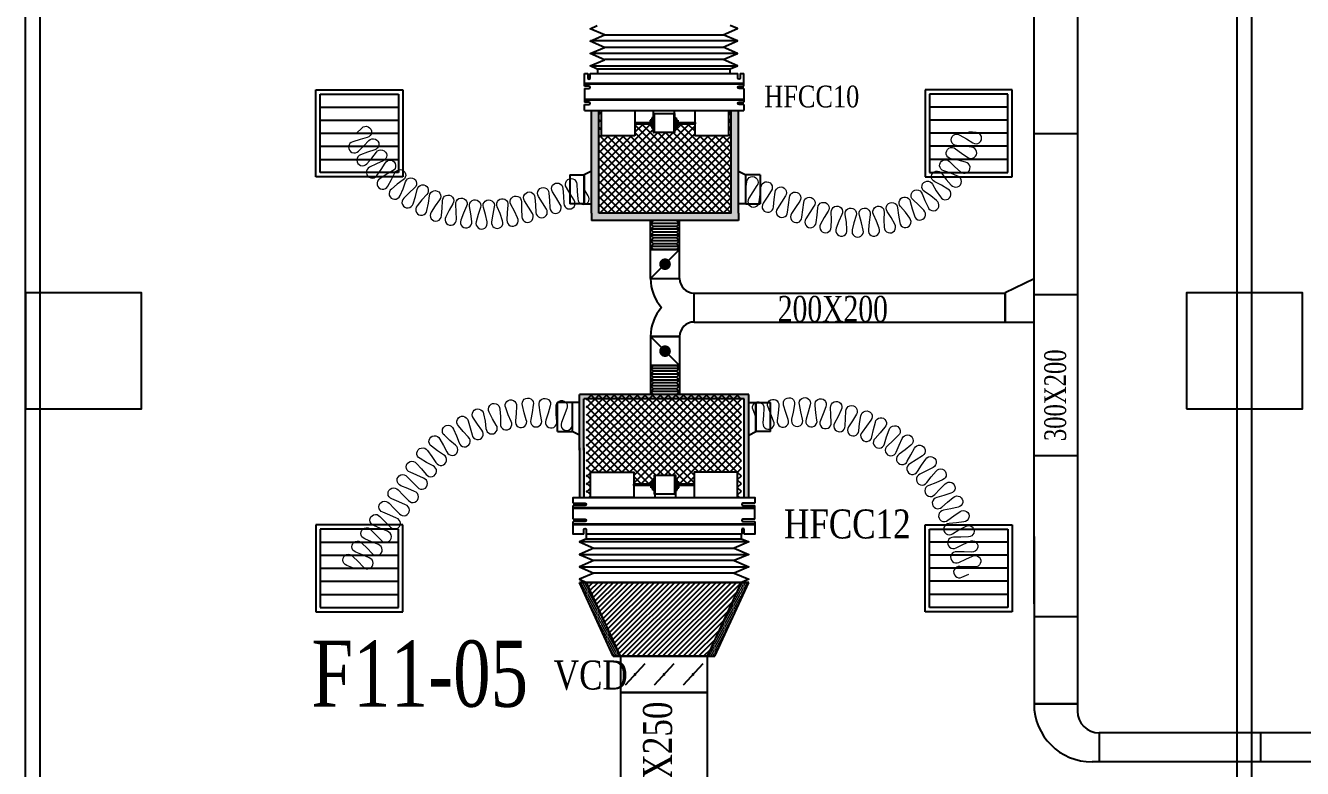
# Model space of a CAD drawing. Header units: metres. Extents: x 352651 to 1421851, y -87441 to -24441.
# Drawn here: x 1269283 to 1278083, y -67817 to -62693 of the extents above; entities that cross this region are included whole.
import ezdxf
from ezdxf.enums import TextEntityAlignment as Align

# ---------------------------------------------------------------- set-up
doc = ezdxf.new("R2010")
doc.units = ezdxf.units.M
doc.header["$LTSCALE"] = 300
doc.header["$MEASUREMENT"] = 0
for name, color, linetype in [('bat noi mem', 4, 'CONTINUOUS'), ('CUA', 8, 'CONTINUOUS'), ('CUAGIO', 2, 'CONTINUOUS'), ('KT', 1, 'CONTINUOUS'), ('thiet bi', 11, 'CONTINUOUS'), ('vach', 6, 'CONTINUOUS')]:
    doc.layers.add(name, color=color, linetype=linetype)
doc.layers.add('noi mem', color=5, linetype='BATTING', lineweight=0)
doc.styles.add('PHU', font='vntimeh.shx', dxfattribs={"width": 0.8})
doc.styles.add('ROMANS', font='romans.shx', dxfattribs={"width": 0.75, "bigfont": 'romancvn.shx'})
doc.linetypes.add('BATTING', pattern='A,0.0001,-0.1,[134,ltypeshp.shx,S=0.1,R=0,X=-0.1,Y=0],-0.2,[134,ltypeshp.shx,S=0.1,R=180,X=0.1,Y=0],-0.1', length=0.4001)
pattern_1 = [(0, (812496.703, 218741.523), (6.25, -12.5), [0, -12.5])]

# ---------------------------------------------------------------- blocks, each defined once
blk = doc.blocks.new('SAG')
at = {"layer": 'CUAGIO'}
for p, q in [((-300, 300), (-300, -300)), ((300, 300), (-300, 300)), ((300, -300), (300, 300)), ((-300, -300), (300, -300))]:
    blk.add_line(p, q, dxfattribs=at)
at = {"layer": 'CUAGIO', "color": 8}
for p, q in [((-270, 270), (-270, -270)), ((270, 270), (-270, 270)), ((-180, -270), (-180, 270)), ((-90, -270), (-90, 270)), ((0, -270), (0, 270)), ((90, -270), (90, 270)), ((180, -270), (180, 270)), ((270, -270), (270, 270)), ((-270, -270), (270, -270))]:
    blk.add_line(p, q, dxfattribs=at)
blk = doc.blocks.new('cot1')
at = {"layer": 'vach'}
blk.add_lwpolyline([(-400, -400), (400, -400), (400, 400), (-400, 400)], close=True, dxfattribs=at)
blk = doc.blocks.new('bac noi mem')
at = {"layer": 'bat noi mem'}
for p, q in [((493886.7, -64673), (493866.7, -64693)), ((494046.7, -64673), (493886.7, -64673)), ((494046.7, -64673), (494066.7, -64693)), ((494066.7, -64693), (493866.7, -64693)), ((493866.7, -64693), (493886.7, -64713)), ((493886.7, -64713), (493866.7, -64733)), ((494066.7, -64733), (493866.7, -64733)), ((493866.7, -64733), (493886.7, -64753)), ((493886.7, -64753), (493866.7, -64773)), ((494046.7, -64713), (493886.7, -64713)), ((494046.7, -64753), (493886.7, -64753)), ((494066.7, -64693), (494046.7, -64713)), ((494046.7, -64713), (494066.7, -64733)), ((494066.7, -64733), (494046.7, -64753)), ((494046.7, -64753), (494066.7, -64773)), ((494066.7, -64773), (493866.7, -64773)), ((493866.7, -64773), (493886.7, -64793)), ((493886.7, -64793), (493866.7, -64813)), ((494066.7, -64813), (493866.7, -64813)), ((493866.7, -64813), (493886.7, -64833)), ((493886.7, -64833), (493866.7, -64853)), ((494066.7, -64853), (493866.7, -64853)), ((493866.7, -64853), (493886.7, -64873)), ((494046.7, -64793), (493886.7, -64793)), ((494046.7, -64833), (493886.7, -64833)), ((494066.7, -64773), (494046.7, -64793)), ((494046.7, -64793), (494066.7, -64813)), ((494066.7, -64813), (494046.7, -64833)), ((494046.7, -64833), (494066.7, -64853)), ((494066.7, -64853), (494046.7, -64873)), ((494046.7, -64873), (493886.7, -64873))]:
    blk.add_line(p, q, dxfattribs=at)

msp = doc.modelspace()

# ---------------------------------------------------------------- hatches: boundary and pattern name
at = {"layer": 'CUAGIO'}
h = msp.add_hatch(dxfattribs=at)
h.set_pattern_fill('DOTS', color=2, scale=200, style=0)
h.set_pattern_definition([(0, (700578.143, -6445.683), (6.25, 12.5), [0, -12.5])])
h.paths.add_polyline_path([(1274147.2, -63988.2), (1273233.6, -63988.2), (1273233.6, -63278.2), (1273183.6, -63278.2), (1273183.6, -63988.2), (1273183.6, -64038.2), (1274197.2, -64038.2), (1274197.2, -63988.2), (1274197.2, -63278.2), (1274147.2, -63278.2)])
at = {"layer": 'CUAGIO', "ltscale": 1.5}
h = msp.add_hatch(dxfattribs=at)
h.set_pattern_fill('ANSI37', color=9, scale=300, style=0)
h.set_pattern_definition([(45, (811404.744, -24928.544), (-26.5165043, 26.5165043), []), (135, (811404.744, -24928.544), (-26.5165043, -26.5165043), [])])
h.paths.add_polyline_path([(1274147.2, -63988.2), (1274147.2, -63278.2), (1274128, -63278.2), (1274128, -63453.2), (1273897.8, -63453.2), (1273897.8, -63370.2), (1273778.2, -63370.2), (1273778.2, -63385.9), (1273767.6, -63385.9), (1273767.6, -63401.7), (1273757.7, -63401.7), (1273757.7, -63426.6, -1), (1273751.3, -63428.7), (1273615.1, -63428.7, -1), (1273608.6, -63426.6), (1273608.6, -63401.7), (1273598.7, -63401.7), (1273598.7, -63385.9), (1273588.2, -63385.9), (1273588.2, -63370.2), (1273482.9, -63370.2), (1273482.9, -63453.2), (1273252.7, -63453.2), (1273252.7, -63278.2), (1273233.6, -63278.2), (1273233.6, -63988.2)])
at = {"layer": 'CUAGIO'}
h = msp.add_hatch(dxfattribs=at)
h.set_pattern_fill('DOTS', color=256, scale=200, style=0)
h.set_pattern_definition([(0, (438742.909, -5173.65), (6.25, -12.5), [0, -12.5])])
h.paths.add_polyline_path([(1274266.7, -65948.1), (1274236.7, -65948.1), (1274236.7, -65268.1), (1273129.7, -65268.1), (1273129.7, -65620.8), (1273129.7, -65948.1), (1273099.7, -65948.1), (1273099.7, -65605.8), (1273099.7, -65238.1), (1274266.7, -65238.1)])
at = {"layer": 'CUAGIO', "ltscale": 1.5}
h = msp.add_hatch(dxfattribs=at)
h.set_pattern_fill('ANSI37', color=9, scale=300, angle=360, style=0)
h.set_pattern_definition([(315, (806304.744, -112097.743), (-26.5165043, -26.5165043), []), (225, (806304.744, -112097.743), (-26.5165043, 26.5165043), [])])
h.paths.add_polyline_path([(1274216.7, -65238.1), (1274216.7, -65948.1), (1274190.6, -65948.1), (1274190.6, -65773.1), (1273890.6, -65773.1), (1273890.6, -65856.1), (1273785.4, -65856.1), (1273785.4, -65840.4), (1273774.8, -65840.4), (1273774.8, -65824.6), (1273764.9, -65824.6), (1273764.9, -65799.7, 1), (1273758.5, -65797.6), (1273622.3, -65797.6, 1), (1273615.8, -65799.7), (1273615.8, -65824.6), (1273605.9, -65824.6), (1273605.9, -65840.4), (1273595.4, -65840.4), (1273595.4, -65856.1), (1273475.7, -65856.1), (1273475.7, -65773.1), (1273175.7, -65773.1), (1273175.7, -65948.1), (1273149.7, -65948.1), (1273149.7, -65605.8), (1273149.7, -65238.1)])
at = {"layer": 'CUAGIO'}
h = msp.add_hatch(dxfattribs=at)
h.set_pattern_fill('DOTS', color=256, scale=200, style=0)
h.set_pattern_definition(pattern_1)
h.paths.add_polyline_path([(1273149.7, -66533.6), (1273099.7, -66533.6), (1273333.2, -67043.6), (1273383.2, -67043.6)])
h = msp.add_hatch(dxfattribs=at)
h.set_pattern_fill('ANSI31', color=256, scale=200, style=0)
h.set_pattern_definition([(45, (445500.002, -61396.264), (-17.6776695, 17.6776695), [])])
h.paths.add_polyline_path([(1273983.2, -67043.6), (1273383.2, -67043.6), (1273149.7, -66533.6), (1274216.7, -66533.6)])
h = msp.add_hatch(dxfattribs=at)
h.set_pattern_fill('DOTS', color=256, scale=200, style=0)
h.set_pattern_definition(pattern_1)
h.paths.add_polyline_path([(1273983.2, -67043.6), (1274033.2, -67043.6), (1274266.7, -66533.6), (1274216.7, -66533.6)])

# ---------------------------------------------------------------- linework, layer by layer
at = {"layer": 'bat noi mem'}
for p, q in [((1274190.2, -62799.8), (1273176.2, -62799.8)), ((1273276.2, -62757), (1274090.2, -62757)), ((1274190.2, -62885.5), (1273176.2, -62885.5)), ((1273276.2, -62842.7), (1274090.2, -62842.7)), ((1273176.2, -62971.2), (1274190.2, -62971.2)), ((1274090.2, -62928.4), (1273276.2, -62928.4)), ((1274266.7, -66255), (1273099.7, -66255)), ((1273099.7, -66340.8), (1274266.7, -66340.8)), ((1273199.7, -66297.9), (1274166.7, -66297.9)), ((1273099.7, -66426.5), (1274266.7, -66426.5)), ((1274166.7, -66383.6), (1273199.7, -66383.6)), ((1274166.7, -66469.3), (1273199.7, -66469.3)), ((1273149.7, -66533.6), (1274216.7, -66533.6)), ((1274216.7, -66533.6), (1273149.7, -66533.6))]:
    msp.add_line(p, q, dxfattribs=at)
for points in [[(1273223.4, -62993.9), (1273173.4, -62972.4), (1273273.4, -62929.6), (1273173.4, -62886.7), (1273273.4, -62843.9), (1273173.4, -62801), (1273273.4, -62758.2), (1273173.4, -62715.3), (1273223.4, -62693.9)], [(1274140.2, -62992.7), (1274190.2, -62971.2), (1274090.2, -62928.4), (1274190.2, -62885.5), (1274090.2, -62842.7), (1274190.2, -62799.8), (1274090.2, -62757), (1274190.2, -62714.1), (1274140.2, -62692.7)], [(1273149.7, -66233.6), (1273099.7, -66255), (1273199.7, -66297.9), (1273099.7, -66340.8), (1273199.7, -66383.6), (1273099.7, -66426.5), (1273199.7, -66469.3), (1273099.7, -66512.2), (1273149.7, -66533.6)], [(1274216.7, -66233.6), (1274266.7, -66255), (1274166.7, -66297.9), (1274266.7, -66340.8), (1274166.7, -66383.6), (1274266.7, -66426.5), (1274166.7, -66469.3), (1274266.7, -66512.2), (1274216.7, -66533.6)]]:
    msp.add_lwpolyline(points, dxfattribs=at)
at = {"layer": 'CUA', "linetype": 'Continuous'}
for p, q in [((1269283.2, -72536.2), (1269283.2, -57336.2)), ((1269383.2, -72536.2), (1269383.2, -57336.2)), ((1277633.2, -72536.2), (1277633.2, -59136.2)), ((1277733.2, -72536.2), (1277733.2, -59136.2))]:
    msp.add_line(p, q, dxfattribs=at)
at = {"layer": 'CUAGIO'}
for p, q in [((1273183.6, -63988.2), (1273183.6, -63278.2)), ((1273233.6, -63278.2), (1273233.6, -63278.2)), ((1273233.6, -63988.2), (1273233.6, -63278.2)), ((1274147.2, -63278.2), (1274147.2, -63278.2)), ((1274147.2, -63988.2), (1274147.2, -63278.2)), ((1274197.2, -63988.2), (1274197.2, -63278.2)), ((1273033.9, -63722.9), (1273033.9, -63922.9)), ((1273133.6, -63722.9), (1273133.6, -63922.9)), ((1273133.6, -63922.9), (1273133.6, -63722.9)), ((1273133.6, -63922.9), (1273133.6, -63722.9)), ((1274247.2, -63922.9), (1274247.2, -63722.9)), ((1274247.2, -63922.9), (1274247.2, -63722.9)), ((1274247.2, -63922.9), (1274247.2, -63722.9)), ((1274346.9, -63722.9), (1274346.9, -63922.9)), ((1273133.6, -63922.9), (1273033.9, -63922.9)), ((1274247.2, -63922.9), (1274346.9, -63922.9)), ((1274197.2, -64038.2), (1273183.6, -64038.2)), ((1273590.4, -64438.1), (1273590.4, -64238.2)), ((1273590.4, -64238.2), (1273790.4, -64238.2)), ((1273790.4, -64238.2), (1273590.4, -64438.1)), ((1273790.4, -64438.1), (1273790.4, -64238.2)), ((1273590.4, -64438.1), (1273790.4, -64438.1)), ((1273590.4, -64438.1), (1273790.4, -64438.1)), ((1276033.4, -64534.9), (1276233.2, -64438.1)), ((1276033.4, -64738.1), (1276033.4, -64534.9)), ((1273590.4, -64838.1), (1273590.4, -65238.1)), ((1273790.4, -65038.1), (1273590.4, -64838.1)), ((1273790.4, -64838.1), (1273590.4, -64838.1)), ((1273790.4, -64838.1), (1273590.4, -64838.1)), ((1273590.4, -64838.1), (1273790.4, -64838.1)), ((1273590.4, -65038.1), (1273790.4, -65038.1)), ((1272950, -65492), (1272950, -65292)), ((1273049.7, -65292), (1272950, -65292)), ((1273049.7, -65292), (1273049.7, -65492)), ((1273049.7, -65292), (1273049.7, -65492)), ((1273049.7, -65292), (1273049.7, -65492)), ((1273099.7, -65620.8), (1273099.7, -65238.1)), ((1273129.7, -65620.8), (1273129.7, -65268.1)), ((1274316.7, -65492), (1274316.7, -65292)), ((1274316.7, -65292), (1274316.7, -65492)), ((1274316.7, -65292), (1274316.7, -65492)), ((1274316.7, -65292), (1274416.4, -65292)), ((1274416.4, -65492), (1274416.4, -65292)), ((1273099.7, -65605.8), (1273099.7, -65948.1)), ((1273129.7, -65605.8), (1273129.7, -65948.1)), ((1274266.7, -66533.6), (1273099.7, -66533.6)), ((1273333.2, -67043.6), (1273099.7, -66533.6)), ((1273099.7, -66533.6), (1274266.7, -66533.6)), ((1273149.7, -66533.6), (1274216.7, -66533.6)), ((1274216.7, -66533.6), (1273149.7, -66533.6)), ((1273383.2, -67043.6), (1273149.7, -66533.6)), ((1273983.2, -67043.6), (1274216.7, -66533.6)), ((1274033.2, -67043.6), (1274266.7, -66533.6)), ((1273383.2, -67043.6), (1273333.2, -67043.6)), ((1273333.2, -67043.6), (1274033.2, -67043.6)), ((1273383.2, -67043.6), (1273333.2, -67043.6)), ((1273983.2, -67043.6), (1274033.2, -67043.6)), ((1273983.2, -67043.6), (1274033.2, -67043.6)), ((1273550.1, -67094.3), (1273416.2, -67242.9)), ((1273750.1, -67094.3), (1273616.2, -67242.9)), ((1273950.1, -67094.3), (1273816.2, -67242.9)), ((1273983.2, -67293.6), (1273383.2, -67293.6)), ((1273983.2, -67293.6), (1273383.2, -67293.6)), ((1281690.4, -67571.9), (1276683.2, -67571.9))]:
    msp.add_line(p, q, dxfattribs=at)
at = {"layer": 'CUAGIO', "color": 2}
for p, q in [((1273183.6, -63988.2), (1273183.6, -64038.2)), ((1274147.2, -63988.2), (1273233.6, -63988.2)), ((1273590.4, -64238.2), (1273590.4, -64038.2)), ((1273790.4, -64238.2), (1273790.4, -64038.2)), ((1274197.2, -63988.2), (1274197.2, -64038.2)), ((1273890.4, -64738.1), (1273890.4, -64538.1)), ((1273790.4, -64838.1), (1273590.4, -64838.1)), ((1273790.4, -64838.1), (1273790.4, -65238.1)), ((1273790.4, -65038.1), (1273590.4, -65038.1)), ((1274266.7, -65238.1), (1273099.7, -65238.1)), ((1274236.7, -65268.1), (1273129.7, -65268.1)), ((1274236.7, -65948.1), (1274236.7, -65268.1)), ((1274266.7, -65948.1), (1274266.7, -65238.1))]:
    msp.add_line(p, q, dxfattribs=at)
at = {"layer": 'CUAGIO'}
for points in [[(1273183.6, -63697.6), (1273133.6, -63722.9)], [(1274197.2, -63697.6), (1274247.2, -63722.9)], [(1273033.9, -63722.9), (1273133.6, -63722.9)], [(1274346.9, -63722.9), (1274247.2, -63722.9)], [(1273133.6, -63922.9), (1273183.6, -63922.9)], [(1274247.2, -63922.9), (1274197.2, -63922.9)], [(1273099.7, -65292), (1273049.7, -65292)], [(1274266.7, -65292), (1274316.7, -65292)], [(1272950, -65492), (1273049.7, -65492)], [(1273099.7, -65517.3), (1273049.7, -65492)], [(1274266.7, -65517.3), (1274316.7, -65492)], [(1274416.4, -65492), (1274316.7, -65492)]]:
    msp.add_lwpolyline(points, dxfattribs=at)
for points, const_width in [([(1273710.4, -64339.1, -1), (1273670.4, -64339.1, -1)], 40), ([(1273710.4, -64939, 1), (1273670.4, -64939, 1)], 40), ([(1273478.2, -67168.6, -1), (1273488.2, -67168.6, -1)], 10), ([(1273678.2, -67168.6, -1), (1273688.2, -67168.6, -1)], 10), ([(1273878.2, -67168.6, -1), (1273888.2, -67168.6, -1)], 10)]:
    msp.add_lwpolyline(points, format="xyb", close=True, dxfattribs=dict(at, const_width=const_width))
msp.add_lwpolyline([(1273383.2, -67293.6), (1273983.2, -67293.6), (1273983.2, -67043.6), (1273383.2, -67043.6)], close=True, dxfattribs=at)
at = {"layer": 'CUAGIO', "color": 2}
msp.add_lwpolyline([(1273383.2, -68403.6), (1273983.2, -68403.6), (1273983.2, -67293.6), (1273383.2, -67293.6)], close=True, dxfattribs=at)
for centre, radius, start, end in [((1273890.4, -64438.1), 300, 180.00001, 221.81033), ((1273890.4, -64438.1), 100, 180.00001, 270), ((1273890.4, -64838.1), 300, 138.1897, 180), ((1273890.4, -64838.1), 100, 90, 180)]:
    msp.add_arc(centre, radius, start, end, dxfattribs=at)
at = {"layer": 'noi mem', "linetype": 'ByBlock', "ltscale": 1.5}
for points in [[(1271563.2, -63436.2), (1271600.1, -63400.3, -1.333333), (1271638, -63465), (1271588.7, -63479.7), (1271539.3, -63494.4, 1.333333), (1271577.2, -63559.1), (1271614.2, -63523.2), (1271649.8, -63486.5, -1.333333), (1271689.5, -63550.2), (1271640.8, -63566), (1271592.5, -63584.8, 1.333333), (1271635.5, -63646.2), (1271669.7, -63607.3), (1271701.3, -63567.1, -1.333333), (1271747.4, -63626.3), (1271700.7, -63647.1), (1271654.6, -63670.8, 1.333333), (1271703.8, -63727.5), (1271733.7, -63685.2), (1271761, -63641.9, -1.333333), (1271813, -63695.8), (1271768.7, -63721.5), (1271725.4, -63749.9, 1.333333), (1271780.3, -63801), (1271805.6, -63755.9), (1271828.1, -63709.9, -1.333333), (1271885.6, -63758.1), (1271844.2, -63788.3), (1271804.1, -63821.1, 1.333333), (1271864, -63866.2), (1271884.5, -63818.6), (1271902.1, -63770.6, -1.333333), (1271964.3, -63812.5), (1271926.3, -63846.8), (1271889.9, -63883.6, 1.333333), (1271954.2, -63922.2), (1271969.6, -63872.7), (1271982, -63823.1, -1.333333), (1272048.2, -63858.3), (1272014.1, -63896.4), (1271981.7, -63936.8, 1.333333), (1272049.7, -63968.4), (1272059.8, -63917.6), (1272067, -63867, -1.333333), (1272136.5, -63895), (1272106.6, -63936.5), (1272078.6, -63980.1, 1.333333), (1272149.6, -64004.4), (1272154.3, -63952.8), (1272156.1, -63901.7, -1.333333), (1272228.2, -63922.2), (1272202.8, -63966.6), (1272179.6, -64012.9, 1.333333), (1272252.7, -64029.7), (1272251.9, -63977.9), (1272248.3, -63926.8, -1.333333), (1272322.2, -63939.7), (1272301.6, -63986.5), (1272283.4, -64035, 1.333333), (1272357.8, -64044), (1272351.7, -63992.5), (1272342.7, -63942.2, -1.333333), (1272417.6, -63947.2), (1272402, -63995.9), (1272388.9, -64046.1, 1.333333), (1272463.9, -64047.2), (1272452.4, -63996.7), (1272438.2, -63947.5, -1.333333), (1272513.2, -63944.7), (1272502.8, -63994.8), (1272495.1, -64046, 1.333333), (1272569.8, -64039.2), (1272553, -63990.2), (1272533.7, -63942.8, -1.333333), (1272608, -63932.1), (1272602.9, -63983), (1272600.6, -64034.8, 1.333333), (1272674.2, -64020.2), (1272652.3, -63973.2), (1272628.2, -63928.1, -1.333333), (1272700.9, -63909.7), (1272701.2, -63960.8), (1272704.2, -64012.5, 1.333333), (1272775.9, -63990.5), (1272749.4, -63946), (1272722.5, -63902.2, -1.333333), (1272793.9, -63879.3), (1272797.4, -63930.6), (1272801, -63982, 1.333333), (1272872.4, -63959.1), (1272845.5, -63915.2), (1272818.5, -63871.4, -1.333333), (1272889.9, -63848.5), (1272893.5, -63899.8), (1272897, -63951.2, 1.333333), (1272968.5, -63928.3), (1272941.5, -63884.4), (1272914.5, -63840.6, -1.333333), (1272985.9, -63817.7), (1272989.5, -63869.1), (1272993.1, -63920.4, 1.333333), (1273064.5, -63897.5), (1273037.5, -63853.7), (1273010.6, -63809.8, -1.333333), (1273082, -63786.9), (1273085.6, -63838.3), (1273089.1, -63889.6, 1.333333), (1273160.5, -63866.7), (1273133.6, -63822.9)], [(1274247.2, -63822.9), (1274253.5, -63772, -1.333333), (1274324, -63797.5), (1274296.2, -63840.6), (1274268.5, -63883.8, 1.333333), (1274339, -63909.3), (1274345.3, -63858.4), (1274351.6, -63807.5, -1.333333), (1274422.1, -63833), (1274394.3, -63876.2), (1274366.5, -63919.3, 1.333333), (1274437.1, -63944.8), (1274443.4, -63893.9), (1274449.7, -63843, -1.333333), (1274520.2, -63868.6), (1274492.4, -63911.7), (1274464.6, -63954.8, 1.333333), (1274535.2, -63980.4), (1274541.5, -63929.5), (1274547.7, -63878.6, -1.333333), (1274618.3, -63904.1), (1274590.5, -63947.2), (1274562.7, -63990.4, 1.333333), (1274633.3, -64015.9), (1274639.6, -63965), (1274645.8, -63914.1, -1.333333), (1274716.4, -63939.6), (1274688.6, -63982.8), (1274660.8, -64025.9, 1.333333), (1274731.4, -64051.4), (1274737.6, -64000.5), (1274743.2, -63949.8, -1.333333), (1274814, -63974.5), (1274786.9, -64017.7), (1274762.4, -64063.2, 1.333333), (1274834.6, -64083.3), (1274837.1, -64031.7), (1274836, -63980.8, -1.333333), (1274909.5, -63996.1), (1274888.2, -64042.3), (1274870, -64090.7, 1.333333), (1274944.3, -64100.9), (1274939.9, -64049.4), (1274931.9, -63999.2, -1.333333), (1275006.7, -64004.3), (1274991.9, -64053), (1274980.4, -64103.4, 1.333333), (1275055.4, -64103.5), (1275044.1, -64053.1), (1275029.4, -64004.4, -1.333333), (1275104.2, -63999.4), (1275096.1, -64049.6), (1275091.5, -64101.1, 1.333333), (1275165.9, -64091.1), (1275147.8, -64042.7), (1275126.7, -63996.4, -1.333333), (1275200.2, -63981.4), (1275198.9, -64032.2), (1275201.3, -64083.9, 1.333333), (1275273.6, -64063.9), (1275249.2, -64018.3), (1275222, -63975.3, -1.333333), (1275292.8, -63950.6), (1275298.4, -64001.1), (1275307.8, -64052, 1.333333), (1275376.7, -64022.5), (1275346.4, -63980.6), (1275313.6, -63941.6, -1.333333), (1275380.4, -63907.5), (1275392.8, -63956.9), (1275408.9, -64006, 1.333333), (1275473.3, -63967.5), (1275437.5, -63930.1), (1275399.9, -63895.9, -1.333333), (1275461.5, -63853.1), (1275480.4, -63900.3), (1275503, -63946.8, 1.333333), (1275561.5, -63899.9), (1275521.1, -63867.7), (1275479.2, -63838.9, -1.333333), (1275534.4, -63788.2), (1275559.5, -63832.4), (1275588.2, -63875.4, 1.333333), (1275639.9, -63821.1), (1275595.4, -63794.6), (1275550, -63771.8, -1.333333), (1275597.9, -63714), (1275628.8, -63754.5), (1275663, -63793.3, 1.333333), (1275706.9, -63732.4), (1275659.3, -63712.2), (1275611.2, -63695.7, -1.333333), (1275650.8, -63632), (1275686.9, -63667.9), (1275726, -63701.7, 1.333333), (1275761.3, -63635.5), (1275711.4, -63621.9), (1275661.5, -63612, -1.333333), (1275692.2, -63543.6), (1275732.7, -63574.3), (1275776.1, -63602.5, 1.333333), (1275802.1, -63532.2), (1275750.8, -63525.4), (1275699.8, -63520.8, -1.333333), (1275723, -63449.4), (1275767, -63475.8), (1275811, -63502.1, 1.333333), (1275834.2, -63430.8), (1275783.2, -63426.2)], [(1271543.2, -66436.2), (1271496.3, -66416.1, -1.333333), (1271538.5, -66354.2), (1271574.4, -66390.4), (1271610.2, -66426.6, 1.333333), (1271652.4, -66364.7), (1271605.5, -66344.6), (1271558.7, -66324.6, -1.333333), (1271600.9, -66262.6), (1271636.7, -66298.8), (1271672.5, -66335.1, 1.333333), (1271714.8, -66273.1), (1271667.9, -66253), (1271621.1, -66233, -1.333333), (1271663.3, -66171), (1271699.1, -66207.2), (1271734.9, -66243.5, 1.333333), (1271777.1, -66181.5), (1271730.3, -66161.4), (1271683.5, -66141.4, -1.333333), (1271725.7, -66079.4), (1271761.5, -66115.7), (1271797.3, -66151.9, 1.333333), (1271839.5, -66089.9), (1271792.7, -66069.9), (1271745.8, -66049.8, -1.333333), (1271788, -65987.8), (1271823.9, -66024.1), (1271859.7, -66060.3, 1.333333), (1271901.9, -65998.3), (1271855, -65978.3), (1271808.2, -65958.2, -1.333333), (1271850.4, -65896.2), (1271886.2, -65932.5), (1271922, -65968.7, 1.333333), (1271964.3, -65906.7), (1271917.4, -65886.7), (1271870.6, -65866.7, -1.333333), (1271912.8, -65804.7), (1271948.6, -65840.9), (1271984.4, -65877.2, 1.333333), (1272026.6, -65815.2), (1271979.8, -65795.1), (1271933, -65774, -1.333333), (1271976.4, -65712.8), (1272011.8, -65749.9), (1272044.5, -65788.5, 1.333333), (1272091.3, -65729.8), (1272046.3, -65706.6), (1272002.2, -65680.3, -1.333333), (1272052.2, -65624.4), (1272083.3, -65665.3), (1272111.4, -65707.3, 1.333333), (1272164.5, -65654.4), (1272122.5, -65626.2), (1272081.7, -65595, -1.333333), (1272137.7, -65545.2), (1272163.9, -65589.3), (1272187, -65634.3, 1.333333), (1272245.8, -65587.7), (1272207.3, -65554.9), (1272170.3, -65519.4, -1.333333), (1272231.6, -65476.2), (1272252.6, -65523.1), (1272270.5, -65570.4, 1.333333), (1272334.2, -65530.8), (1272299.6, -65493.8), (1272266.9, -65454.3, -1.333333), (1272332.8, -65418.4), (1272348.3, -65467.3), (1272360.6, -65516.3, 1.333333), (1272428.4, -65484.3), (1272398.4, -65443.6), (1272370.3, -65400.6, -1.333333), (1272439.8, -65372.4), (1272449.7, -65422.8), (1272456.4, -65472.9, 1.333333), (1272527.4, -65448.8), (1272502.1, -65405), (1272479.2, -65359, -1.333333), (1272551.5, -65338.9), (1272555.5, -65390.1), (1272556.5, -65440.7, 1.333333), (1272629.8, -65424.8), (1272609.6, -65378.4), (1272592.1, -65330.1, -1.333333), (1272666.2, -65318.4), (1272664.4, -65369.7), (1272659.6, -65420, 1.333333), (1272734.2, -65412.6), (1272719.5, -65364.2), (1272707.5, -65314.2, -1.333333), (1272782.5, -65311), (1272774.8, -65361.8), (1272764.3, -65411.3, 1.333333), (1272839.3, -65412.3), (1272830.2, -65362.6), (1272824, -65311.6, -1.333333), (1272898.8, -65316.9), (1272885.5, -65366.5), (1272869.4, -65414.5, 1.333333), (1272943.8, -65424), (1272940.4, -65373.6), (1272939, -65322.6, -1.333333), (1273013, -65335.1), (1272995, -65382.8), (1272977, -65430.5, 1.333333), (1273051, -65443), (1273049.7, -65392)], [(1274316.7, -65392), (1274296.8, -65344.7, -1.333333), (1274370.7, -65332), (1274367.8, -65383.2), (1274365, -65434.4, 1.333333), (1274438.9, -65421.6), (1274419, -65374.3), (1274400.3, -65326.3, -1.333333), (1274474.5, -65315.4), (1274470.4, -65366.8), (1274463.9, -65417.4, 1.333333), (1274538.5, -65409.9), (1274522.1, -65361.6), (1274507.8, -65312, -1.333333), (1274582.7, -65307.9), (1274573.9, -65358.7), (1274562.9, -65408.6, 1.333333), (1274637.9, -65407.8), (1274625.9, -65358.2), (1274616.1, -65307.5, -1.333333), (1274691, -65310.1), (1274677.8, -65360), (1274662.3, -65408.6, 1.333333), (1274737.1, -65414.6), (1274729.5, -65364.1), (1274724.3, -65312.8, -1.333333), (1274798.8, -65322.1), (1274781.1, -65370.5), (1274761.3, -65417.6, 1.333333), (1274835.3, -65430.2), (1274832.3, -65379.3), (1274831.7, -65327.7, -1.333333), (1274905, -65343.6), (1274883, -65390.3), (1274859.1, -65435.4, 1.333333), (1274931.6, -65454.7), (1274933.2, -65403.7), (1274937.3, -65352.2, -1.333333), (1275008.8, -65374.7), (1274982.8, -65419.2), (1274954.9, -65462, 1.333333), (1275025.4, -65487.6), (1275031.6, -65437), (1275040.2, -65386.1, -1.333333), (1275109.5, -65414.9), (1275079.5, -65456.9), (1275047.9, -65497, 1.333333), (1275115.8, -65528.9), (1275126.5, -65479), (1275139.7, -65429.1, -1.333333), (1275206.1, -65464), (1275172.5, -65503.2), (1275137.4, -65540.3, 1.333333), (1275202.2, -65578.1), (1275217.3, -65529.4), (1275235, -65480.9, -1.333333), (1275297.9, -65521.6), (1275260.9, -65557.6), (1275222.7, -65591.4, 1.333333), (1275283.8, -65634.9), (1275303.2, -65587.7), (1275325.1, -65541, -1.333333), (1275384.2, -65587.3), (1275344.1, -65619.7), (1275303, -65650, 1.333333), (1275359.9, -65698.8), (1275383.5, -65653.6), (1275409.6, -65609, -1.333333), (1275464.2, -65660.3), (1275421.4, -65689.1), (1275377.7, -65715.5, 1.333333), (1275430.1, -65769.3), (1275457.6, -65726.3), (1275487.5, -65684.3, -1.333333), (1275537.4, -65740.3), (1275492.1, -65765.1), (1275446.3, -65787.5, 1.333333), (1275493.6, -65845.7), (1275524.9, -65805.5), (1275558.4, -65766.3, -1.333333), (1275603.1, -65826.6), (1275555.8, -65847.2), (1275508.1, -65865.4, 1.333333), (1275549.9, -65927.6), (1275584.7, -65890.3), (1275621.7, -65854.3, -1.333333), (1275660.7, -65918.4), (1275611.8, -65934.7), (1275562.6, -65948.5, 1.333333), (1275598.7, -66014.2), (1275636.7, -65980.2), (1275676.8, -65947.7, -1.333333), (1275709.9, -66015), (1275659.7, -66026.8), (1275609.5, -66036.1, 1.333333), (1275639.5, -66104.9), (1275680.5, -66074.4), (1275723.3, -66045.6, -1.333333), (1275750.2, -66115.6), (1275699.1, -66122.9), (1275648.3, -66127.7, 1.333333), (1275672, -66198.8), (1275715.5, -66172.1), (1275760.8, -66147.3, -1.333333), (1275781.3, -66219.4), (1275729.8, -66222.1), (1275678.7, -66222.3, 1.333333), (1275696, -66295.3), (1275741.7, -66272.6), (1275788.4, -66251.3, -1.333333), (1275803.4, -66324.8), (1275752.1, -66323.5), (1275700.8, -66322.2, 1.333333), (1275715.8, -66395.7), (1275762.5, -66374.4), (1275809.2, -66353.1, -1.333333), (1275824.1, -66426.6), (1275772.8, -66425.3), (1275721.5, -66424, 1.333333), (1275736.5, -66497.5), (1275783.2, -66476.2)]]:
    msp.add_lwpolyline(points, format="xyb", dxfattribs=at)
at = {"layer": 'thiet bi', "color": 2}
for p, q in [((1276233.2, -66680.5), (1276233.2, -60110.6)), ((1276533.2, -60110.6), (1276533.2, -67421.9)), ((1276533.2, -63440.6), (1276233.2, -63440.6)), ((1273890.4, -64538.1), (1276033.2, -64538.1)), ((1276033.2, -64538.1), (1276033.2, -64738.1)), ((1276533.2, -64550.6), (1276233.2, -64550.6)), ((1273890.4, -64738.1), (1276233.2, -64738.1)), ((1276533.2, -65660.6), (1276233.2, -65660.6)), ((1276233.2, -66216.8), (1276233.2, -67371.9)), ((1276533.2, -66770.6), (1276233.2, -66770.6)), ((1276533.2, -67371.9), (1276233.2, -67371.9)), ((1276233.2, -67371.9), (1276533.2, -67371.9)), ((1276683.2, -67571.9), (1276683.2, -67771.9)), ((1277793.2, -67571.9), (1277793.2, -67771.9)), ((1278730.4, -67771.9), (1276633.2, -67771.9))]:
    msp.add_line(p, q, dxfattribs=at)
at = {"layer": 'thiet bi'}
for p, q in [((1273226.2, -63024.2), (1273226.2, -62992.7)), ((1273226.2, -62992.7), (1274140.2, -62992.7)), ((1274140.2, -63024.2), (1274140.2, -62992.7)), ((1273134.2, -63111.7), (1273134.2, -63024.2)), ((1273134.2, -63024.2), (1273158.2, -63024.2)), ((1273134.2, -63090.2), (1274232.2, -63090.2)), ((1273134.2, -63095.2), (1274232.2, -63095.2)), ((1273174.2, -63024.2), (1274192.2, -63024.2)), ((1274208.2, -63024.2), (1274232.2, -63024.2)), ((1274232.2, -63111.7), (1274232.2, -63024.2)), ((1273134.2, -63201.2), (1274232.2, -63201.2)), ((1273134.2, -63206.2), (1274232.2, -63206.2)), ((1273134.2, -63278.2), (1273134.2, -63238.7)), ((1274232.2, -63238.7), (1274232.2, -63278.2)), ((1273134.2, -63278.2), (1274232.2, -63278.2)), ((1273588.2, -63345.5), (1273588.2, -63385.9)), ((1273598.7, -63345.5), (1273588.2, -63345.5)), ((1273598.7, -63329.7), (1273598.7, -63401.7)), ((1273608.6, -63329.7), (1273598.7, -63329.7)), ((1273611.8, -63300.3), (1273611.8, -63278.2)), ((1273615.1, -63302.6), (1273615.1, -63428.7)), ((1273751.3, -63302.6), (1273751.3, -63428.7)), ((1273754.5, -63300.3), (1273754.5, -63278.2)), ((1273757.7, -63329.7), (1273767.6, -63329.7)), ((1273767.6, -63329.7), (1273767.6, -63401.7)), ((1273767.6, -63345.5), (1273778.2, -63345.5)), ((1273778.2, -63345.5), (1273778.2, -63385.9)), ((1273482.9, -63361.1), (1273588.2, -63361.1)), ((1273482.9, -63370.2), (1273588.2, -63370.2)), ((1273598.7, -63385.9), (1273588.2, -63385.9)), ((1273608.6, -63401.7), (1273598.7, -63401.7)), ((1273757.7, -63401.7), (1273767.6, -63401.7)), ((1273767.6, -63385.9), (1273778.2, -63385.9)), ((1273778.2, -63361.1), (1273897.8, -63361.1)), ((1273778.2, -63370.2), (1273897.8, -63370.2)), ((1273897.8, -63361.1), (1273897.8, -63370.2)), ((1273622.3, -65923.7), (1273622.3, -65797.6)), ((1273758.5, -65923.7), (1273758.5, -65797.6)), ((1273595.4, -65856.1), (1273475.7, -65856.1)), ((1273475.7, -65865.2), (1273475.7, -65856.1)), ((1273595.4, -65865.2), (1273475.7, -65865.2)), ((1273595.4, -65880.8), (1273595.4, -65840.4)), ((1273605.9, -65840.4), (1273595.4, -65840.4)), ((1273605.9, -65880.8), (1273595.4, -65880.8)), ((1273605.9, -65896.6), (1273605.9, -65824.6)), ((1273615.8, -65824.6), (1273605.9, -65824.6)), ((1273615.8, -65896.6), (1273605.9, -65896.6)), ((1273764.9, -65824.6), (1273774.8, -65824.6)), ((1273764.9, -65896.6), (1273774.8, -65896.6)), ((1273774.8, -65896.6), (1273774.8, -65824.6)), ((1273774.8, -65840.4), (1273785.4, -65840.4)), ((1273774.8, -65880.8), (1273785.4, -65880.8)), ((1273785.4, -65880.8), (1273785.4, -65840.4)), ((1273890.6, -65856.1), (1273785.4, -65856.1)), ((1273890.6, -65865.2), (1273785.4, -65865.2)), ((1273619, -65926), (1273619, -65948.1)), ((1273761.7, -65926), (1273761.7, -65948.1)), ((1274308.7, -66020.1), (1273057.7, -66020.1)), ((1274308.7, -66025.1), (1273057.7, -66025.1)), ((1274308.7, -66131.1), (1273057.7, -66131.1)), ((1274308.7, -66136.1), (1273057.7, -66136.1)), ((1273149.7, -66233.6), (1273149.7, -66202.1)), ((1273149.7, -66233.6), (1274216.7, -66233.6)), ((1274216.7, -66233.6), (1274216.7, -66202.1))]:
    msp.add_line(p, q, dxfattribs=at)
for points in [[(1273158.2, -63024.2), (1273158.2, -63056.2, 1), (1273174.2, -63056.2), (1273174.2, -63024.2)], [(1274208.2, -63024.2), (1274208.2, -63056.2, -1), (1274192.2, -63056.2), (1274192.2, -63024.2)], [(1273134.2, -63127.7), (1273166.2, -63127.7, 1), (1273166.2, -63111.7), (1273134.2, -63111.7)], [(1274232.2, -63127.7), (1274200.2, -63127.7, -1), (1274200.2, -63111.7), (1274232.2, -63111.7)], [(1273134.2, -63238.7), (1273166.2, -63238.7, 1), (1273166.2, -63222.7), (1273134.2, -63222.7)], [(1274232.2, -63238.7), (1274200.2, -63238.7, -1), (1274200.2, -63222.7), (1274232.2, -63222.7)], [(1273057.7, -65987.6), (1273139.7, -65987.6, -1), (1273139.7, -66003.6), (1273057.7, -66003.6)], [(1274308.7, -65987.6), (1274226.7, -65987.6, 1), (1274226.7, -66003.6), (1274308.7, -66003.6)], [(1273057.7, -66098.6), (1273139.7, -66098.6, -1), (1273139.7, -66114.6), (1273057.7, -66114.6)], [(1273131.7, -66202.1), (1273131.7, -66170.1, -1), (1273147.7, -66170.1), (1273147.7, -66202.1)], [(1274308.7, -66098.6), (1274226.7, -66098.6, 1), (1274226.7, -66114.6), (1274308.7, -66114.6)], [(1274234.7, -66202.1), (1274234.7, -66170.1, 1), (1274218.7, -66170.1), (1274218.7, -66202.1)]]:
    msp.add_lwpolyline(points, format="xyb", dxfattribs=at)
for points in [[(1273134.2, -63127.7), (1273134.2, -63222.7)], [(1274232.2, -63127.7), (1274232.2, -63222.7)], [(1273057.7, -65987.6), (1273057.7, -65948.1), (1274308.7, -65948.1), (1274308.7, -65987.6)], [(1273057.7, -66098.6), (1273057.7, -66003.6)], [(1274308.7, -66098.6), (1274308.7, -66003.6)], [(1273131.7, -66202.1), (1273057.7, -66202.1), (1273057.7, -66114.6)], [(1274308.7, -66114.6), (1274308.7, -66202.1), (1274234.7, -66202.1)], [(1274218.7, -66202.1), (1273147.7, -66202.1)]]:
    msp.add_lwpolyline(points, dxfattribs=at)
for points in [[(1273482.9, -63453.2), (1273252.7, -63453.2), (1273252.7, -63278.2), (1273482.9, -63278.2)], [(1273608.6, -63428.7), (1273757.7, -63428.7), (1273757.7, -63302.6), (1273608.6, -63302.6)], [(1274128, -63453.2), (1273897.8, -63453.2), (1273897.8, -63278.2), (1274128, -63278.2)], [(1273175.7, -65773.1), (1273475.7, -65773.1), (1273475.7, -65948.1), (1273175.7, -65948.1)], [(1273764.9, -65797.6), (1273615.8, -65797.6), (1273615.8, -65923.7), (1273764.9, -65923.7)], [(1274190.6, -65773.1), (1273890.6, -65773.1), (1273890.6, -65948.1), (1274190.6, -65948.1)]]:
    msp.add_lwpolyline(points, close=True, dxfattribs=at)
for centre, start, end in [((1273611.8, -63303.7), 18.04953, 161.95047), ((1273754.5, -63303.7), 18.04953, 161.95047), ((1273611.8, -63427.7), 198.04953, 341.95047), ((1273754.5, -63427.7), 198.04953, 341.95047), ((1273619, -65798.6), 18.04953, 161.95047), ((1273761.7, -65798.6), 18.04953, 161.95047), ((1273619, -65922.6), 198.04953, 341.95047), ((1273761.7, -65922.6), 198.04953, 341.95047)]:
    msp.add_arc(centre, 3.41, start, end, dxfattribs=at)
at = {"layer": 'thiet bi', "color": 2}
for centre, radius in [((1276633.2, -67371.9), 400), ((1276683.2, -67421.9), 150)]:
    msp.add_arc(centre, radius, 180, 270, dxfattribs=at)

# ---------------------------------------------------------------- block references
at = {"layer": 'CUAGIO', "xscale": -1}
for p, rotation in [((1271583.2, -63436.2), 270), ((1275783.2, -66436.2), 90)]:
    msp.add_blockref('SAG', p, dxfattribs=dict(at, rotation=rotation))
at = {"layer": 'CUAGIO'}
for p, rotation in [((1275783.2, -63436.2), 90), ((1271583.2, -66436.2), 270)]:
    msp.add_blockref('SAG', p, dxfattribs=dict(at, rotation=rotation))
for p in [(779723.7, 634.8), (779723.7, -365.1)]:
    msp.add_blockref('bac noi mem', p, dxfattribs=at)
at = {"layer": 'vach'}
for p in [(1269683.2, -64936.2), (1277683.2, -64936.2)]:
    msp.add_blockref('cot1', p, dxfattribs=at)

# ---------------------------------------------------------------- texts
at = {"layer": 'CUAGIO', "color": 2, "style": 'PHU', "width": 0.75}
msp.add_text('200x200', height=180, dxfattribs=at).set_placement((1274846.8, -64738.1), align=Align.CENTER)
msp.add_text('300x200', height=150, rotation=90, dxfattribs=at).set_placement((1276454, -65243.2), align=Align.CENTER)
at = {"layer": 'CUAGIO', "color": 2, "style": 'PHU'}
for s, insert, char_height, width, attachment_point in [('hfcc10', (1274374.1, -63107.7), 150, 679.92, 1), ('hfcc12', (1274510, -66233.6), 200, 911.262, 7), ('VCD', (1272923.5, -67277), 200, 439.881, 7)]:
    msp.add_mtext(s, dxfattribs=dict(at, insert=insert, char_height=char_height, width=width, attachment_point=attachment_point))
at = {"layer": 'CUAGIO', "color": 2, "insert": (1273538.5, -67355.7), "char_height": 200, "width": 1155.253, "attachment_point": 3, "rotation": 90, "style": 'PHU'}
msp.add_mtext('600x250', dxfattribs=at)
at = {"layer": 'KT', "ltscale": 1.5, "insert": (1271253.8, -66935.1), "char_height": 456.096, "width": 2517.297, "attachment_point": 1, "style": 'ROMANS'}
msp.add_mtext('{\\fTimes New Roman|b0|i0|c0|p18;F11-05}', dxfattribs=at)

doc.saveas('drawing.dxf')
